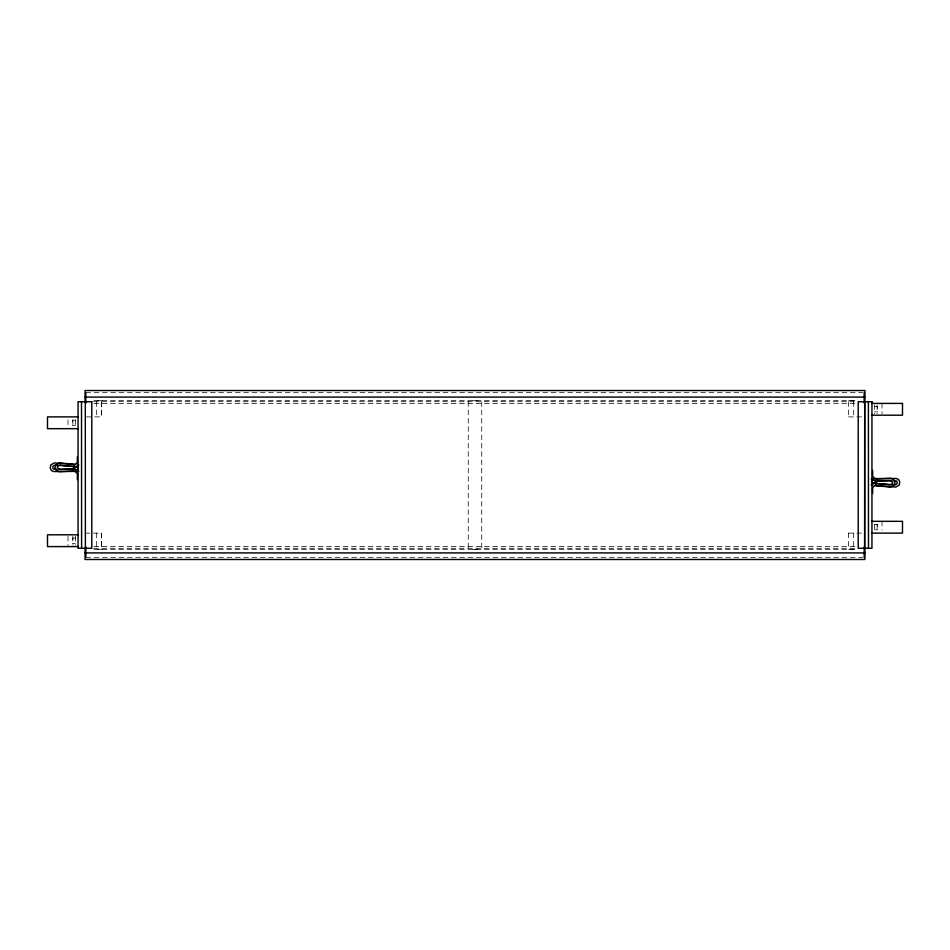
<?xml version="1.0" encoding="UTF-8"?>
<svg xmlns="http://www.w3.org/2000/svg" width="950" height="950" viewBox="0 0 950 950"><rect width="100%" height="100%" fill="white"/><g stroke="black" fill="none" stroke-linecap="round" stroke-linejoin="round"><path stroke-width="0.71" stroke-dasharray="4.75 3.56" d="M85.844 392.671L862.683 392.671M93.943 400.674L856.057 400.674M93.634 401.719L856.366 401.719M93.943 403.406L856.057 403.406M874.641 406.564L877.669 406.564L877.669 411.872L874.641 411.872M86.474 416.884L101.472 416.884L101.472 401.719M848.528 416.884L863.526 416.884M75.359 420.209L72.331 420.209L72.331 425.517L75.359 425.517M874.641 524.483L877.669 524.483L877.669 529.791L874.641 529.791M85.037 533.116L101.472 533.116L101.472 548.281M848.528 533.116L864.951 533.116M75.359 538.128L72.331 538.128L72.331 543.436L75.359 543.436M93.943 546.594L856.057 546.594M93.634 548.281L856.366 548.281M93.943 549.326L856.057 549.326M85.844 557.329L862.683 557.329M882.016 403.406L882.016 413.725M882.016 521.324L882.016 530.171M877.111 404.878L877.111 413.725M877.111 524.269L877.111 530.171M874.641 404.878L874.641 413.725M874.641 524.269L874.641 530.171M853.67 401.719L853.67 416.884M853.67 533.116L853.67 548.281M853.397 400.674L847.875 400.674M853.397 549.326L847.875 549.326M848.528 401.719L848.587 416.884M848.587 533.116L848.587 548.281M481.733 401.719L481.733 548.281M477.767 400.674L472.233 400.674M468.255 401.719L468.255 548.281M102.125 400.674L96.591 400.674M102.125 549.326L96.591 549.326M101.413 401.719L101.413 416.884M101.413 533.116L101.413 548.281M96.33 401.719L96.33 416.884M96.33 533.116L96.33 548.281M75.359 419.829L75.359 425.731M75.359 536.275L75.359 545.122M72.889 419.829L72.889 425.731M72.889 536.275L72.889 545.122M67.984 419.829L67.984 428.676M67.984 536.275L67.984 546.594M477.767 549.266L472.233 549.694L477.767 549.266"/><path stroke-width="1.43" d="M73.625 465.987L73.625 470.119L77.354 473.706L77.354 479.631M74.919 467.067L74.919 469.039L76.903 471.01L78.862 471.01M875.081 482.933L875.081 480.961L873.097 478.99L871.138 478.99M876.375 484.013L876.375 479.881L872.646 476.294L872.646 470.369M74.563 465.084L77.354 462.401L77.354 456.475M875.437 484.916L872.646 487.599L872.646 493.525M77.936 469.193L76.748 469.894L77.045 471.247L78.423 471.378M872.064 480.807L873.252 480.106L872.955 478.753L871.578 478.622M76.903 465.084L78.862 465.084M873.097 484.916L871.138 484.916M74.896 464.419L59.529 462.923L55.658 464.835L55.005 467.946L56.43 470.654L59.411 471.699L73.672 470.998L73.566 468.825L59.731 469.502L57.297 467.626L57.57 466.319L59.933 465.156L78.007 466.913L74.551 466.64M875.449 483.36L871.993 483.087L890.067 484.844L892.43 483.681L892.703 482.374L890.269 480.498L876.434 481.175L876.328 479.002L890.589 478.301L893.57 479.346L894.995 482.054L894.342 485.165L890.471 487.077L875.104 485.581M56.751 469.336L53.129 468.944L52.82 466.308L55.041 465.072L73.186 466.533M893.249 480.664L896.871 481.056L897.18 483.692L894.959 484.928L876.814 483.467M58.104 469.324L73.114 469.217M74.623 471.402L53.901 471.544L51.419 470.571L50.208 467.982L50.825 464.883L54.328 462.911L74.824 464.491M875.377 478.598L896.099 478.456L898.581 479.429L899.793 482.018L899.175 485.117L895.672 487.089L875.176 485.509M876.886 480.783L891.896 480.676M85.049 397.088L864.951 397.088M871.589 403.406L902.5 403.406L902.5 415.197L871.589 415.197M78.411 416.884L47.5 416.884L47.5 428.676L78.411 428.676M871.589 521.324L902.5 521.324L902.5 533.116L871.589 533.116M78.411 534.803L47.5 534.803L47.5 546.594L78.411 546.594M85.049 552.912L864.951 552.912M876.328 479.002L876.434 481.175M73.672 470.998L73.566 468.825M868.395 401.719L868.49 548.281M864.951 401.719L864.951 390.521L85.049 390.521L85.049 401.719M864.951 548.281L864.951 559.479L85.049 559.479L85.049 548.281M864.156 392.671L864.156 403.049M864.156 546.951L864.156 557.329M85.844 392.671L85.844 403.049M85.844 546.951L85.844 557.329M85.298 401.719L85.393 548.281M81.51 401.719L81.605 548.281M91.782 401.719L78.054 401.719L78.054 548.281L91.782 548.281L91.782 401.719M871.946 401.719L858.218 401.719L858.218 548.281L871.946 548.281L871.946 401.719M864.702 548.281L864.702 401.719L864.607 548.281"/></g></svg>
